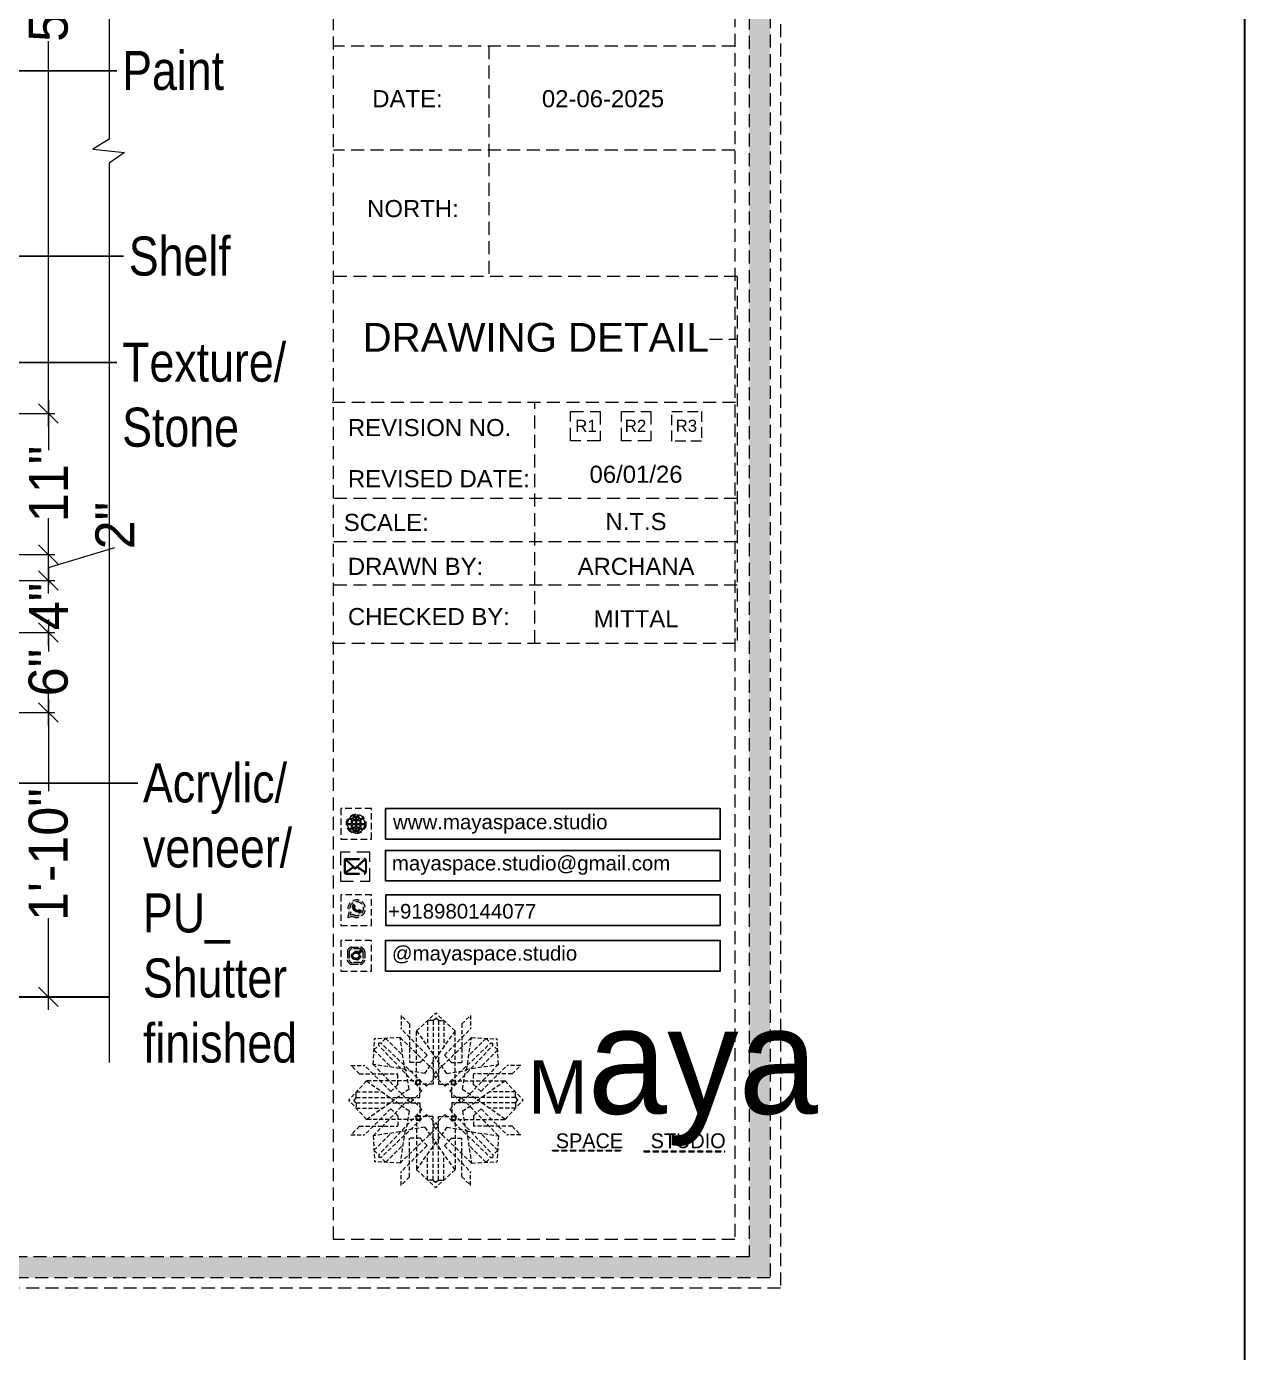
# Model space of a CAD drawing. Header units: millimetres. Extents: x 56222 to 3066687, y -650199 to -121287.
# Drawn here: x 141166.4 to 141260.1, y -184245.6 to -184143.6 of the extents above; entities that cross this region are included whole.
import ezdxf
from ezdxf import colors
from ezdxf.entities.mleader import LeaderData, LeaderLine
from ezdxf.enums import TextEntityAlignment as Align
from ezdxf.math import Vec2, Vec3

# ---------------------------------------------------------------- set-up
doc = ezdxf.new("R2010")
doc.units = ezdxf.units.MM
doc.header["$MEASUREMENT"] = 0
doc.header["$PDMODE"] = 35
doc.linetypes.add('DASHED', pattern=[0.75, 0.5, -0.25])
doc.linetypes.add('DASHEDX2', pattern=[1.5, 1, -0.5])
doc.layers.get('Defpoints').update_dxf_attribs({"color": 220})
for name, color, linetype, lineweight in [('Dimension', 10, 'DASHEDX2', 20), ('furniture dimensions', 1, 'DASHED', 0), ('NAME PLATE', 7, 'Continuous', 25), ('SECTION ( SLAB PLine )', 104, 'Continuous', 30), ('Text', 7, 'Continuous', 15), ('wall', 7, 'Continuous', 30), ('XX~SLAB ( BEAM )~ ( DIM )', 7, 'Continuous', 9)]:
    doc.layers.add(name, color=color, linetype=linetype, lineweight=lineweight)
doc.styles.add('Arial', font='arial.ttf')
doc.styles.add('century g', font='GOTHIC.TTF')
doc.styles.get("Standard").update_dxf_attribs({"font": 'arial.ttf', "height": 6})
doc.styles.add('style4', font='ARIALN.TTF')
doc.dimstyles.new('Archana', dxfattribs={"dimtxt": 2, "dimasz": 0.75, "dimexe": 0.5, "dimexo": 0.5, "dimgap": 0, "dimtad": 0, "dimzin": 0, "dimdsep": 46, "dimlunit": 4, "dimtxsty": 'century g', "dimblk": 'OBLIQUE', "dimcen": 0, "dimdle": 1, "dimclrd": 256, "dimclre": 256, "dimclrt": 256, "dimadec": 0, "dimazin": 0, "dimtfac": 1, "dimtofl": 0, "dimtmove": 1, "dimatfit": 3, "dimfxl": 1, "dimfxlon": 1, "dimtolj": 1, "dimtzin": 0, "dimlwd": -1, "dimlwe": -1, "dimarcsym": 0})

# ---------------------------------------------------------------- blocks, each defined once
blk = doc.blocks.new('_Oblique')
at = {"layer": 'wall', "color": 0, "lineweight": -2}
blk.add_line((-0.5, -0.5), (0.5, 0.5), dxfattribs=at)
blk = doc.blocks.new('*D410')
at = {"layer": 'Defpoints', "color": 0, "linetype": 'Continuous', "lineweight": 30, "transparency": 16777216}
for p in [(141158.26, -184196.38), (141168.12, -184196.38), (141158.26, -184218.24)]:
    blk.add_point(p, dxfattribs=at)
at = {"layer": 'furniture dimensions', "color": 5, "linetype": 'Continuous', "transparency": 16777216}
for p, q in [((141168.12, -184195.38), (141168.12, -184202.43)), ((141164.12, -184196.38), (141168.62, -184196.38)), ((141168.12, -184219.24), (141168.12, -184212.19))]:
    blk.add_line(p, q, dxfattribs=at)
at = {"layer": 'furniture dimensions', "color": 5, "linetype": 'ByBlock', "transparency": 16777216}
blk.add_line((141164.12, -184218.24), (141168.62, -184218.24), dxfattribs=at)
at = {"layer": 'furniture dimensions', "color": 5, "linetype": 'Continuous', "transparency": 16777216, "xscale": 1.5, "yscale": 1.5, "zscale": 1.5}
for p, rotation in [((141168.12, -184196.38), 90), ((141168.12, -184218.24), 270)]:
    blk.add_blockref('_Oblique', p, dxfattribs=dict(at, rotation=rotation))
at = {"layer": 'furniture dimensions', "linetype": 'Continuous', "lineweight": 0, "transparency": 16777216, "insert": (141168.12, -184207.31), "char_height": 3, "attachment_point": 5, "rotation": 90, "style": 'century g'}
blk.add_mtext('\\A1;1\'-10"', dxfattribs=at)
blk = doc.blocks.new('*D411')
at = {"layer": 'Defpoints', "color": 0, "linetype": 'Continuous', "lineweight": 30, "transparency": 16777216}
for p in [(141158.26, -184190.23), (141168.12, -184190.23), (141158.26, -184196.38)]:
    blk.add_point(p, dxfattribs=at)
at = {"layer": 'furniture dimensions', "color": 5, "linetype": 'Continuous', "transparency": 16777216}
for p, q in [((141168.12, -184189.23), (141168.12, -184191.69)), ((141164.12, -184190.23), (141168.62, -184190.23)), ((141168.12, -184197.38), (141168.12, -184194.92))]:
    blk.add_line(p, q, dxfattribs=at)
at = {"layer": 'furniture dimensions', "color": 5, "linetype": 'ByBlock', "transparency": 16777216}
blk.add_line((141164.12, -184196.38), (141168.62, -184196.38), dxfattribs=at)
at = {"layer": 'furniture dimensions', "color": 5, "linetype": 'Continuous', "transparency": 16777216, "xscale": 1.5, "yscale": 1.5, "zscale": 1.5}
for p, rotation in [((141168.12, -184190.23), 90), ((141168.12, -184196.38), 270)]:
    blk.add_blockref('_Oblique', p, dxfattribs=dict(at, rotation=rotation))
at = {"layer": 'furniture dimensions', "linetype": 'Continuous', "lineweight": 0, "transparency": 16777216, "insert": (141168.12, -184193.31), "char_height": 3, "attachment_point": 5, "rotation": 90, "style": 'century g'}
blk.add_mtext('\\A1;6"', dxfattribs=at)
blk = doc.blocks.new('*D412')
at = {"layer": 'Defpoints', "color": 0, "linetype": 'Continuous', "lineweight": 30, "transparency": 16777216}
for p in [(141158.26, -184186.23), (141168.12, -184186.23), (141158.26, -184190.23)]:
    blk.add_point(p, dxfattribs=at)
at = {"layer": 'furniture dimensions', "color": 5, "linetype": 'Continuous', "transparency": 16777216}
for p, q in [((141168.12, -184185.23), (141168.12, -184186.53)), ((141164.12, -184186.23), (141168.62, -184186.23)), ((141168.12, -184191.23), (141168.12, -184189.93))]:
    blk.add_line(p, q, dxfattribs=at)
at = {"layer": 'furniture dimensions', "color": 5, "linetype": 'ByBlock', "transparency": 16777216}
blk.add_line((141164.12, -184190.23), (141168.62, -184190.23), dxfattribs=at)
at = {"layer": 'furniture dimensions', "color": 5, "linetype": 'Continuous', "transparency": 16777216, "xscale": 1.5, "yscale": 1.5, "zscale": 1.5}
for p, rotation in [((141168.12, -184186.23), 90), ((141168.12, -184190.23), 270)]:
    blk.add_blockref('_Oblique', p, dxfattribs=dict(at, rotation=rotation))
at = {"layer": 'furniture dimensions', "linetype": 'Continuous', "lineweight": 0, "transparency": 16777216, "insert": (141168.12, -184188.23), "char_height": 3, "attachment_point": 5, "rotation": 90, "style": 'century g'}
blk.add_mtext('\\A1;4"', dxfattribs=at)
blk = doc.blocks.new('*D413')
at = {"layer": 'Defpoints', "color": 0, "linetype": 'Continuous', "lineweight": 30, "transparency": 16777216}
for p in [(141153.76, -184184.23), (141168.12, -184184.23), (141153.76, -184186.23)]:
    blk.add_point(p, dxfattribs=at)
at = {"layer": 'furniture dimensions', "color": 5, "linetype": 'Continuous', "transparency": 16777216}
for p, q in [((141168.12, -184187.23), (141168.12, -184183.23)), ((141164.12, -184184.23), (141168.62, -184184.23)), ((141168.12, -184185.23), (141173.23, -184183.7))]:
    blk.add_line(p, q, dxfattribs=at)
at = {"layer": 'furniture dimensions', "color": 5, "linetype": 'ByBlock', "transparency": 16777216}
blk.add_line((141164.12, -184186.23), (141168.62, -184186.23), dxfattribs=at)
at = {"layer": 'furniture dimensions', "color": 5, "linetype": 'Continuous', "transparency": 16777216, "xscale": 1.5, "yscale": 1.5, "zscale": 1.5}
for p, rotation in [((141168.12, -184184.23), 90), ((141168.12, -184186.23), 270)]:
    blk.add_blockref('_Oblique', p, dxfattribs=dict(at, rotation=rotation))
at = {"layer": 'furniture dimensions', "linetype": 'Continuous', "lineweight": 0, "transparency": 16777216, "insert": (141173.23, -184182.01), "char_height": 3, "attachment_point": 5, "rotation": 90, "style": 'century g'}
blk.add_mtext('\\A1;2"', dxfattribs=at)
blk = doc.blocks.new('*D414')
at = {"layer": 'Defpoints', "color": 0, "linetype": 'Continuous', "lineweight": 30, "transparency": 16777216}
for p in [(141152.15, -184173.39), (141168.12, -184173.39), (141153.76, -184184.23)]:
    blk.add_point(p, dxfattribs=at)
at = {"layer": 'furniture dimensions', "color": 5, "linetype": 'Continuous', "transparency": 16777216}
for p, q in [((141168.12, -184172.39), (141168.12, -184176.2)), ((141164.12, -184173.39), (141168.62, -184173.39)), ((141168.12, -184185.23), (141168.12, -184181.43))]:
    blk.add_line(p, q, dxfattribs=at)
at = {"layer": 'furniture dimensions', "color": 5, "linetype": 'ByBlock', "transparency": 16777216}
blk.add_line((141164.12, -184184.23), (141168.62, -184184.23), dxfattribs=at)
at = {"layer": 'furniture dimensions', "color": 5, "linetype": 'Continuous', "transparency": 16777216, "xscale": 1.5, "yscale": 1.5, "zscale": 1.5}
for p, rotation in [((141168.12, -184173.39), 90), ((141168.12, -184184.23), 270)]:
    blk.add_blockref('_Oblique', p, dxfattribs=dict(at, rotation=rotation))
at = {"layer": 'furniture dimensions', "linetype": 'Continuous', "lineweight": 0, "transparency": 16777216, "insert": (141168.12, -184178.81), "char_height": 3, "attachment_point": 5, "rotation": 90, "style": 'century g'}
blk.add_mtext('\\A1;11"', dxfattribs=at)
blk = doc.blocks.new('*D415')
at = {"layer": 'Defpoints', "color": 0, "linetype": 'Continuous', "lineweight": 30, "transparency": 16777216}
for p in [(141157.69, -184108.24), (141168.12, -184108.24), (141157.69, -184173.39)]:
    blk.add_point(p, dxfattribs=at)
at = {"layer": 'furniture dimensions', "color": 5, "linetype": 'Continuous', "transparency": 16777216}
for p, q in [((141168.12, -184107.24), (141168.12, -184136.88)), ((141164.12, -184108.24), (141168.62, -184108.24)), ((141168.12, -184174.39), (141168.12, -184144.75))]:
    blk.add_line(p, q, dxfattribs=at)
at = {"layer": 'furniture dimensions', "color": 5, "linetype": 'ByBlock', "transparency": 16777216}
blk.add_line((141164.12, -184173.39), (141168.62, -184173.39), dxfattribs=at)
at = {"layer": 'furniture dimensions', "color": 5, "linetype": 'Continuous', "transparency": 16777216, "xscale": 1.5, "yscale": 1.5, "zscale": 1.5}
for p, rotation in [((141168.12, -184108.24), 90), ((141168.12, -184173.39), 270)]:
    blk.add_blockref('_Oblique', p, dxfattribs=dict(at, rotation=rotation))
at = {"layer": 'furniture dimensions', "linetype": 'Continuous', "lineweight": 0, "transparency": 16777216, "insert": (141168.12, -184140.82), "char_height": 3, "attachment_point": 5, "rotation": 90, "style": 'century g'}
blk.add_mtext('\\A1;5\'-5"', dxfattribs=at)
blk = doc.blocks.new('FSFSF')
at = {"color": 42, "lineweight": 5, "true_color": 0xe0ac11}
for p, q in [((28600.03, 143.51), (28600.03, 140.16)), ((28602.15, 141.41), (28600.03, 143.51)), ((28603.86, 139.69), (28608.58, 144.08)), ((28613.31, 139.69), (28608.58, 144.08)), ((28615.02, 141.41), (28617.14, 143.51)), ((28617.14, 143.51), (28617.14, 140.16)), ((28602.15, 141.41), (28602.15, 131.95)), ((28607.9, 142.22), (28606.58, 142.22)), ((28606.58, 142.22), (28606.58, 135.84)), ((28607.9, 142.22), (28608.58, 142.85)), ((28607.9, 142.22), (28607.9, 126.58)), ((28609.27, 142.22), (28608.59, 142.85)), ((28609.27, 142.22), (28609.27, 126.58)), ((28609.27, 142.22), (28610.59, 142.22)), ((28610.59, 142.22), (28610.59, 135.84)), ((28615.02, 141.41), (28615.02, 131.95)), ((28593.19, 131.45), (28593.54, 137.71)), ((28599.8, 138.06), (28593.54, 137.71)), ((28596.24, 137.86), (28595.12, 136.69)), ((28596.24, 137.86), (28600.47, 133.65)), ((28601.03, 130), (28599.8, 138.06)), ((28599.8, 138.05), (28608.58, 129.56)), ((28606.47, 133.76), (28600.03, 140.16)), ((28603.86, 126.58), (28603.86, 139.69)), ((28603.86, 139.69), (28608.58, 133.02)), ((28613.31, 139.69), (28608.59, 133.02)), ((28617.37, 138.05), (28608.59, 129.56)), ((28610.7, 133.76), (28617.14, 140.16)), ((28613.31, 126.58), (28613.31, 139.69)), ((28616.14, 130), (28617.37, 138.06)), ((28620.93, 137.86), (28616.7, 133.65)), ((28617.37, 138.06), (28623.63, 137.71)), ((28620.93, 137.86), (28622.05, 136.69)), ((28624, 131.45), (28623.65, 137.71)), ((28593.39, 135), (28594.56, 136.12)), ((28593.39, 135), (28597.6, 130.78)), ((28595.12, 136.69), (28594.53, 136.69)), ((28594.56, 136.12), (28594.56, 136.71)), ((28605.17, 124.98), (28594.56, 136.12)), ((28606.27, 126.08), (28595.12, 136.69)), ((28606.47, 133.76), (28604.75, 131.95)), ((28610.7, 133.76), (28612.42, 131.95)), ((28610.9, 126.08), (28622.05, 136.69)), ((28612.02, 124.98), (28622.62, 136.12)), ((28623.8, 135), (28619.59, 130.78)), ((28622.05, 136.69), (28622.64, 136.69)), ((28622.62, 136.12), (28622.62, 136.71)), ((28623.8, 135), (28622.62, 136.12)), ((28587.73, 131.22), (28591.08, 131.22)), ((28589.84, 129.1), (28587.73, 131.22)), ((28597.49, 124.78), (28591.08, 131.22)), ((28593.19, 131.45), (28601.69, 122.67)), ((28601.25, 130.22), (28593.19, 131.45)), ((28604.75, 131.95), (28602.15, 131.95)), ((28605.86, 129.18), (28608.58, 133.02)), ((28611.31, 129.18), (28608.59, 133.02)), ((28612.42, 131.95), (28615.02, 131.95)), ((28623.99, 131.45), (28615.5, 122.67)), ((28615.94, 130.22), (28624, 131.45)), ((28619.7, 124.78), (28626.1, 131.22)), ((28629.45, 131.22), (28626.1, 131.22)), ((28627.34, 129.1), (28629.45, 131.22)), ((28591.56, 127.39), (28587.17, 122.66)), ((28589.84, 129.1), (28599.29, 129.1)), ((28604.66, 127.39), (28591.56, 127.39)), ((28591.56, 127.39), (28598.23, 122.67)), ((28599.29, 126.5), (28599.29, 129.1)), ((28605.86, 129.18), (28601.03, 130)), ((28602.07, 125.39), (28601.25, 130.22)), ((28603.68, 126.54), (28603.68, 127.39)), ((28604.71, 127.57), (28603.86, 127.57)), ((28604.66, 123.35), (28604.66, 127.39)), ((28604.7, 126.58), (28604.71, 127.57)), ((28606.27, 126.08), (28608.58, 128.27)), ((28607.9, 128.92), (28608.58, 129.56)), ((28607.9, 128.92), (28608.58, 128.27)), ((28609.27, 128.92), (28608.59, 129.56)), ((28609.27, 128.92), (28608.59, 128.27)), ((28610.9, 126.08), (28608.59, 128.27)), ((28611.31, 129.18), (28616.14, 130)), ((28612.46, 126.58), (28612.46, 127.57)), ((28612.46, 127.57), (28613.31, 127.57)), ((28612.52, 123.35), (28612.52, 127.39)), ((28612.52, 127.39), (28625.63, 127.39)), ((28613.51, 126.54), (28613.51, 127.39)), ((28615.12, 125.39), (28615.94, 130.22)), ((28627.34, 129.1), (28617.89, 129.1)), ((28617.89, 126.5), (28617.89, 129.1)), ((28625.63, 127.39), (28618.96, 122.67)), ((28625.63, 127.39), (28630.02, 122.66)), ((28589.03, 123.35), (28589.03, 124.67)), ((28589.03, 124.67), (28595.4, 124.67)), ((28597.49, 124.78), (28599.29, 126.5)), ((28602.07, 125.39), (28598.23, 122.67)), ((28605.17, 124.98), (28602.97, 122.67)), ((28604.66, 126.54), (28603.68, 126.54)), ((28607.9, 126.58), (28603.86, 126.58)), ((28609.27, 126.58), (28613.31, 126.58)), ((28612.02, 124.98), (28614.21, 122.67)), ((28612.52, 126.54), (28613.51, 126.54)), ((28615.12, 125.39), (28618.96, 122.67)), ((28619.7, 124.78), (28617.89, 126.5)), ((28628.16, 124.67), (28621.78, 124.67)), ((28628.16, 123.35), (28628.16, 124.67)), ((28591.56, 117.94), (28587.17, 122.66)), ((28589.03, 123.35), (28588.4, 122.67)), ((28589.03, 121.98), (28588.4, 122.65)), ((28589.03, 123.35), (28604.66, 123.35)), ((28589.03, 121.98), (28604.66, 121.98)), ((28589.03, 121.98), (28589.03, 120.66)), ((28589.03, 120.66), (28595.4, 120.66)), ((28591.56, 117.94), (28598.23, 122.65)), ((28593.19, 113.88), (28601.69, 122.65)), ((28602.07, 119.94), (28598.23, 122.65)), ((28602.33, 123.35), (28601.69, 122.67)), ((28602.33, 121.98), (28601.69, 122.65)), ((28602.33, 123.35), (28602.97, 122.67)), ((28602.33, 121.98), (28602.97, 122.65)), ((28605.17, 120.35), (28602.97, 122.65)), ((28604.66, 121.98), (28604.66, 117.94)), ((28612.02, 120.35), (28614.21, 122.65)), ((28628.16, 123.35), (28612.52, 123.35)), ((28612.52, 121.98), (28612.52, 117.94)), ((28628.16, 121.98), (28612.52, 121.98)), ((28614.85, 123.35), (28614.21, 122.67)), ((28614.85, 121.98), (28614.21, 122.65)), ((28614.85, 123.35), (28615.5, 122.67)), ((28614.85, 121.98), (28615.5, 122.65)), ((28615.12, 119.94), (28618.96, 122.65)), ((28623.99, 113.88), (28615.5, 122.65)), ((28625.63, 117.94), (28618.96, 122.65)), ((28628.16, 120.66), (28621.78, 120.66)), ((28625.63, 117.94), (28630.02, 122.66)), ((28628.16, 123.35), (28628.78, 122.67)), ((28628.16, 121.98), (28628.78, 122.65)), ((28628.16, 121.98), (28628.16, 120.66)), ((28597.49, 120.54), (28591.08, 114.11)), ((28604.66, 117.94), (28591.56, 117.94)), ((28605.17, 120.35), (28594.56, 109.2)), ((28606.27, 119.15), (28595.12, 108.54)), ((28597.49, 120.54), (28599.29, 118.83)), ((28599.29, 118.83), (28599.29, 116.23)), ((28602.07, 119.94), (28601.25, 115.1)), ((28604.66, 118.78), (28603.68, 118.78)), ((28603.68, 118.78), (28603.68, 117.94)), ((28607.9, 118.65), (28603.86, 118.65)), ((28603.86, 118.65), (28603.86, 105.54)), ((28604.71, 117.66), (28603.86, 117.66)), ((28604.7, 118.65), (28604.71, 117.66)), ((28606.27, 119.15), (28608.58, 116.96)), ((28607.9, 103.01), (28607.9, 118.65)), ((28610.9, 119.15), (28608.59, 116.96)), ((28609.27, 118.65), (28613.31, 118.65)), ((28609.27, 103.01), (28609.27, 118.65)), ((28610.9, 119.15), (28622.05, 108.54)), ((28612.02, 120.35), (28622.62, 109.2)), ((28612.46, 118.65), (28612.46, 117.66)), ((28612.46, 117.66), (28613.31, 117.66)), ((28612.52, 118.78), (28613.51, 118.78)), ((28612.52, 117.94), (28625.63, 117.94)), ((28613.31, 118.65), (28613.31, 105.54)), ((28613.51, 118.78), (28613.51, 117.94)), ((28615.12, 119.94), (28615.94, 115.1)), ((28619.7, 120.54), (28617.89, 118.83)), ((28617.89, 118.83), (28617.89, 116.23)), ((28619.7, 120.54), (28626.1, 114.11)), ((28589.84, 116.23), (28587.73, 114.11)), ((28589.84, 116.23), (28599.29, 116.23)), ((28601.25, 115.1), (28593.19, 113.87)), ((28593.39, 110.32), (28597.6, 114.55)), ((28599.8, 107.17), (28608.58, 115.67)), ((28601.03, 115.23), (28599.8, 107.17)), ((28605.86, 116.05), (28601.03, 115.23)), ((28605.86, 116.05), (28608.58, 112.21)), ((28607.9, 116.31), (28608.58, 116.96)), ((28607.9, 116.31), (28608.58, 115.67)), ((28609.27, 116.31), (28608.59, 116.96)), ((28609.27, 116.31), (28608.59, 115.67)), ((28611.31, 116.05), (28608.59, 112.21)), ((28617.37, 107.17), (28608.59, 115.67)), ((28611.31, 116.05), (28616.14, 115.23)), ((28615.94, 115.1), (28624, 113.87)), ((28616.14, 115.23), (28617.37, 107.17)), ((28627.34, 116.23), (28617.89, 116.23)), ((28623.8, 110.32), (28619.59, 114.55)), ((28627.34, 116.23), (28629.45, 114.11)), ((28587.73, 114.11), (28591.08, 114.11)), ((28593.19, 113.87), (28593.54, 107.62)), ((28596.24, 107.37), (28600.47, 111.58)), ((28606.47, 111.47), (28600.03, 105.07)), ((28602.15, 103.82), (28602.15, 113.27)), ((28604.75, 113.27), (28602.15, 113.27)), ((28603.86, 105.54), (28608.58, 112.21)), ((28606.47, 111.47), (28604.75, 113.27)), ((28613.31, 105.54), (28608.59, 112.21)), ((28610.7, 111.47), (28612.42, 113.27)), ((28610.7, 111.47), (28617.14, 105.07)), ((28612.42, 113.27), (28615.02, 113.27)), ((28615.02, 103.82), (28615.02, 113.27)), ((28620.93, 107.37), (28616.7, 111.58)), ((28624, 113.87), (28623.65, 107.62)), ((28629.45, 114.11), (28626.1, 114.11)), ((28593.39, 110.32), (28594.56, 109.2)), ((28595.12, 108.54), (28594.53, 108.54)), ((28594.56, 109.2), (28594.56, 108.61)), ((28596.24, 107.37), (28595.12, 108.54)), ((28606.58, 103.01), (28606.58, 109.38)), ((28610.59, 103.01), (28610.59, 109.38)), ((28620.93, 107.37), (28622.05, 108.54)), ((28622.05, 108.54), (28622.64, 108.54)), ((28623.8, 110.32), (28622.62, 109.2)), ((28622.62, 109.2), (28622.62, 108.61)), ((28599.8, 107.17), (28593.54, 107.52)), ((28600.03, 101.71), (28600.03, 105.07)), ((28603.86, 105.54), (28608.58, 101.15)), ((28613.31, 105.54), (28608.58, 101.15)), ((28617.14, 101.71), (28617.14, 105.07)), ((28617.37, 107.17), (28623.63, 107.52)), ((28602.15, 103.82), (28600.03, 101.71)), ((28607.9, 103.01), (28606.58, 103.01)), ((28607.9, 103.01), (28608.58, 102.38)), ((28609.27, 103.01), (28608.59, 102.38)), ((28609.27, 103.01), (28610.59, 103.01)), ((28615.02, 103.82), (28617.14, 101.71))]:
    blk.add_line(p, q, dxfattribs=at)
blk = doc.blocks.new('hgwg')
at = {"layer": 'Dimension', "true_color": 0xd39e00}
h = blk.add_hatch(color=42, dxfattribs=at)
h.dxf.hatch_style = 1
h.paths.add_polyline_path([(27505.71, 45.05), (27494.27, 45.05), (27494.27, 44.9), (27505.71, 44.9)])
h = blk.add_hatch(color=42, dxfattribs=at)
h.dxf.hatch_style = 1
h.paths.add_polyline_path([(27523.3, 44.9), (27509.68, 44.9), (27509.68, 44.75), (27523.3, 44.75)])
at = {"layer": 'Dimension', "color": 42, "true_color": 0xd39e00}
for p, q in [((27494.27, 45.05), (27505.71, 45.05)), ((27494.27, 44.9), (27494.27, 45.05)), ((27494.27, 44.9), (27505.71, 44.9)), ((27505.71, 45.05), (27505.71, 44.9)), ((27509.68, 44.9), (27523.3, 44.9)), ((27509.68, 44.9), (27509.68, 44.75)), ((27509.68, 44.75), (27523.3, 44.75)), ((27523.3, 44.75), (27523.3, 44.9))]:
    blk.add_line(p, q, dxfattribs=at)
at = {"layer": 'Dimension', "color": 42, "true_color": 0xd39e00, "attachment_point": 1}
for s, width, insert, char_height in [('{\\fCinzel|b0|i0|c0|p2;\\H1.5x;M\\fAmsterdam One|b0|i0|c0|p2;\\H2x;aya}', 85.3277, (27490.17, 69.17), 6), ('{\\fCinzel|b0|i0|c0|p0;SPACE     STUDIO}', 66.129, (27494.83, 47.86), 2.5)]:
    blk.add_mtext_dynamic_manual_height_columns(s, width=width, gutter_width=30, heights=[0], dxfattribs=dict(at, insert=insert, char_height=char_height))
blk = doc.blocks.new('aggerg')
at = {"layer": 'Dimension', "color": 42, "true_color": 0xd39e00}
blk.add_lwpolyline([(-1.41, 1.41), (1.41, 1.41), (1.41, -1.41), (-1.41, -1.41)], close=True, dxfattribs=at)
at = {"layer": 'NAME PLATE', "lineweight": 0, "insert": (-0.03, 0.62), "char_height": 1.151, "width": 2.2458, "attachment_point": 2, "style": 'Arial'}
blk.add_mtext('R3', dxfattribs=at)
blk = doc.blocks.new('QEGW4TG')
at = {"layer": 'Dimension', "true_color": 0x000000}
h = blk.add_hatch(color=18, dxfattribs=at)
h.dxf.hatch_style = 1
h.paths.add_polyline_path([(2.69, 1.93, 0.170513), (2.95, 1.97, 0.190337), (3.11, 2.18, 0.316231), (3.07, 2.28), (2.79, 2.37, 0.273721), (2.69, 2.34, 0.040749), (2.63, 2.27, -0.441282), (2.53, 2.25, -0.11828), (2.06, 2.64, -0.441282), (2.07, 2.74, 0.040749), (2.13, 2.81, 0.290083), (2.14, 2.92), (2.01, 3.18, 0.316231), (1.91, 3.2, 0.190337), (1.73, 3, 0.170513), (1.72, 2.74, 0.252784)], flags=0)
h.paths.add_polyline_path([(1.19, 1.98), (1.03, 1.3, 0.550912), (1.11, 1.23), (1.75, 1.39, 6.344125)])
h.paths.add_polyline_path([(1.81, 1.7), (1.4, 1.6), (1.5, 2.03, -9.071339)], flags=16)
h.paths.add_polyline_path([(3.11, 2.16, -0.17811), (2.95, 1.97, -0.170513), (2.69, 1.93, -0.252784), (1.72, 2.74, -0.170513), (1.73, 3, -0.17811), (1.89, 3.19, -0.370089), (2.01, 3.18), (2.14, 2.92, -0.307185), (2.13, 2.8, -0.041087), (2.06, 2.73, 0.321676), (2.05, 2.65, 0.126524), (2.55, 2.24, 0.312216), (2.62, 2.26, -0.041087), (2.68, 2.34, -0.290673), (2.79, 2.37), (3.07, 2.28, -0.370089)], flags=0)
h = blk.add_hatch(color=18, dxfattribs=at)
h.dxf.hatch_style = 1
h.paths.add_polyline_path([(2.79, 2.37, 0.273721), (2.69, 2.34, 0.040749), (2.63, 2.27, -0.441282), (2.53, 2.25, -0.11828), (2.06, 2.64, -0.441282), (2.07, 2.74, 0.040749), (2.13, 2.81, 0.290083), (2.14, 2.92), (2.01, 3.18, 0.316231), (1.91, 3.2, 0.190337), (1.73, 3, 0.170513), (1.72, 2.74, 0.252784), (2.69, 1.93, 0.170513), (2.95, 1.97, 0.190337), (3.11, 2.18, 0.316231), (3.07, 2.28)])
for p, q in [((2.01, 3.18), (2.14, 2.92)), ((3.07, 2.28), (2.8, 2.36)), ((1.19, 1.98), (1.03, 1.3)), ((1.1, 1.23), (1.75, 1.39)), ((1.5, 2.03), (1.4, 1.6)), ((1.4, 1.6), (1.81, 1.7))]:
    blk.add_line(p, q)
blk.add_lwpolyline([(0, 0), (4.68, 0), (4.68, 4.68), (0, 4.68)], close=True)
for centre, radius, start, end in [((2.39, 2.56), 1.34, 241.4727, 205.6422), ((2.39, 2.56), 1.04, 235.9962, 210.8333), ((2.09, 2.87), 0.39, 159.7007, 198.4072), ((2.96, 3.23), 1.33, 201.4218, 258.1669), ((2.07, 2.87), 0.364, 118.9685, 159.3648), ((1.94, 3.12), 0.0896, 41.8985, 123.1344), ((2.11, 2.68), 0.066, 135.9932, 224.8892), ((1.67, 3.16), 0.586, 312.4617, 321.8728), ((3.12, 3.42), 1.31, 216.5455, 243.5279), ((2.05, 2.87), 0.104, 320.3924, 28.6971), ((2.57, 2.3), 0.066, 234.2482, 323.1441), ((3.11, 1.94), 0.586, 137.2645, 146.6756), ((2.76, 2.27), 0.104, 70.4402, 138.745), ((2.76, 2.29), 0.364, 299.7725, 340.1688), ((3.03, 2.2), 0.0896, 336.0029, 57.2388), ((1.09, 1.29), 0.0598, 164.8483, 282.1458), ((2.75, 2.31), 0.39, 260.7301, 299.4366)]:
    blk.add_arc(centre, radius, start, end)
blk = doc.blocks.new('ASGERG')
at = {"layer": 'Dimension', "true_color": 0x000000}
h = blk.add_hatch(color=18, dxfattribs=at)
h.dxf.hatch_style = 1
h.paths.add_polyline_path([(0.99, 1.7, 0.353872), (1.69, 1.03), (2.96, 1.03, 0.353872), (3.66, 1.7), (3.66, 2.99, 0.353872), (2.96, 3.67), (1.69, 3.67, 0.353872), (0.99, 2.99)])
h.paths.add_polyline_path([(1.27, 2.97, -0.353872), (1.72, 3.4), (2.94, 3.4, -0.353872), (3.38, 2.97), (3.38, 1.72, -0.353872), (2.94, 1.3), (1.72, 1.3, -0.353872), (1.27, 1.72)], flags=16)
h.paths.add_polyline_path([(3.02, 2.35, -1), (1.64, 2.35, -1)], flags=0)
h.paths.add_polyline_path([(2.74, 2.35, -1), (1.92, 2.35, -1)], flags=0)
h.paths.add_polyline_path([(2.86, 3.02, -1), (3.19, 3.02, -1)], flags=0)
h.paths.add_polyline_path([(1.64, 2.35, 1), (3.02, 2.35, 1)], flags=0)
h = blk.add_hatch(color=18, dxfattribs=at)
h.dxf.hatch_style = 1
h.paths.add_polyline_path([(1.64, 2.35, 1), (3.02, 2.35, 1)])
h.paths.add_polyline_path([(2.74, 2.35, -1), (1.92, 2.35, -1)], flags=16)
h = blk.add_hatch(color=18, dxfattribs=at)
h.dxf.hatch_style = 1
h.paths.add_polyline_path([(3.19, 3.02, 1), (2.86, 3.02, 1)])
for p, q in [((0.99, 2.99), (0.99, 1.7)), ((1.27, 2.97), (1.27, 1.72)), ((1.69, 3.67), (2.96, 3.67)), ((2.94, 3.4), (1.72, 3.4)), ((3.38, 2.97), (3.38, 1.72)), ((3.66, 2.99), (3.66, 1.7)), ((1.69, 1.03), (2.96, 1.03)), ((2.94, 1.3), (1.72, 1.3))]:
    blk.add_line(p, q)
blk.add_lwpolyline([(0, 0), (4.68, 0), (4.68, 4.68), (0, 4.68)], close=True)
for centre, radius in [((2.33, 2.35), 0.694), ((2.33, 2.35), 0.414), ((3.02, 3.02), 0.168)]:
    blk.add_circle(centre, radius)
for centre, radius, start, end in [((1.76, 2.89), 0.778, 94.8631, 172.8127), ((1.76, 2.91), 0.491, 94.8631, 172.8127), ((2.9, 2.91), 0.491, 7.1873, 85.1369), ((2.89, 2.89), 0.778, 7.1873, 85.1369), ((1.76, 1.8), 0.778, 187.1873, 265.1369), ((1.76, 1.78), 0.491, 187.1873, 265.1369), ((2.9, 1.78), 0.491, 274.8631, 352.8127), ((2.89, 1.8), 0.778, 274.8631, 352.8127)]:
    blk.add_arc(centre, radius, start, end)
blk = doc.blocks.new('DTGWEGEARG')
at = {"layer": 'Dimension', "true_color": 0x000000}
h = blk.add_hatch(color=18, dxfattribs=at)
h.dxf.hatch_style = 1
h.paths.add_polyline_path([(3.83, 2.34, 1), (0.85, 2.34, 1)])
h.paths.add_polyline_path([(2.51, 1.01, 0.105795), (2.96, 1.58, -0.055205), (3.3, 1.41, -0.169822)], flags=16)
h.paths.add_polyline_path([(2.41, 1.12), (2.41, 1.69, -0.058279), (2.81, 1.63, -0.103353)], flags=16)
h.paths.add_polyline_path([(2.26, 1.13, -0.101741), (1.87, 1.63, -0.057171), (2.26, 1.69)], flags=16)
h.paths.add_polyline_path([(2.17, 1.01, -0.169822), (1.38, 1.41, -0.055205), (1.72, 1.58, 0.105795)], flags=16)
h.paths.add_polyline_path([(3.02, 1.72, 0.081336), (3.13, 2.27), (3.68, 2.27, -0.152069), (3.4, 1.52, 0.05687)], flags=16)
h.paths.add_polyline_path([(2.87, 1.77, 0.061945), (2.41, 1.84), (2.41, 2.27), (2.98, 2.27, -0.081344)], flags=16)
h.paths.add_polyline_path([(2.26, 1.84, 0.060923), (1.8, 1.77, -0.081344), (1.7, 2.27), (2.26, 2.27)], flags=16)
h.paths.add_polyline_path([(1.66, 1.72, 0.05687), (1.28, 1.52, -0.152069), (1, 2.27), (1.55, 2.27, 0.081336)], flags=16)
h.paths.add_polyline_path([(2.41, 2.42), (2.41, 2.83, 0.061945), (2.87, 2.91, -0.080009), (2.98, 2.42)], flags=16)
h.paths.add_polyline_path([(3.13, 2.42, 0.080116), (3.02, 2.96, 0.05687), (3.4, 3.16, 0.028258), (3.3, 3.27, -0.055205), (2.96, 3.1, 0.105795), (2.51, 3.67, -0.36029), (3.68, 2.42)], flags=16)
h.paths.add_polyline_path([(2.26, 2.42), (1.7, 2.42, -0.080009), (1.8, 2.91, 0.060923), (2.26, 2.84)], flags=16)
h.paths.add_polyline_path([(1.55, 2.42), (1, 2.42, -0.150466), (1.28, 3.16, 0.05687), (1.66, 2.96, 0.080116)], flags=16)
h.paths.add_polyline_path([(2.41, 2.98), (2.41, 3.56, -0.103353), (2.81, 3.05, -0.058279)], flags=16)
h.paths.add_polyline_path([(2.26, 2.99, -0.057171), (1.87, 3.05, -0.101741), (2.26, 3.55)], flags=16)
h.paths.add_polyline_path([(1.72, 3.1, -0.055205), (1.38, 3.27, -0.169822), (2.17, 3.67, 0.105795)], flags=16)
blk.add_lwpolyline([(0, 0), (4.68, 0), (4.68, 4.68), (0, 4.68)], close=True)
at = {"layer": 'Dimension', "color": 18, "true_color": 0x000000}
for p, q in [((1, 2.42), (1.55, 2.42)), ((1, 2.27), (1.55, 2.27)), ((1.7, 2.42), (2.26, 2.42)), ((1.7, 2.27), (2.26, 2.27)), ((2.26, 3.55), (2.26, 2.99)), ((2.26, 2.84), (2.26, 2.42)), ((2.26, 2.27), (2.26, 1.84)), ((2.41, 3.56), (2.41, 2.98)), ((2.41, 2.83), (2.41, 2.42)), ((2.41, 2.42), (2.98, 2.42)), ((2.41, 2.27), (2.98, 2.27)), ((2.41, 2.27), (2.41, 1.84)), ((3.13, 2.42), (3.68, 2.42)), ((3.13, 2.27), (3.68, 2.27)), ((2.26, 1.69), (2.26, 1.13)), ((2.41, 1.69), (2.41, 1.12))]:
    blk.add_line(p, q, dxfattribs=at)
blk.add_circle((2.34, 2.34), 1.49, dxfattribs=at)
for centre, radius, start, end in [((2.34, 2.34), 1.34, 142.3819, 176.6093), ((2.34, 2.34), 1.34, 183.0315, 217.6181), ((2.34, 4.74), 1.9, 236.1399, 249.1595), ((2.34, 2.34), 1.34, 97.3549, 135.9073), ((2.34, 4.74), 1.75, 236.7417, 249.3811), ((3.28, 2.34), 1.73, 159.0567, 177.3789), ((3.28, 2.34), 1.73, 182.3435, 200.9433), ((3.28, 2.34), 1.58, 158.8325, 177.1302), ((3.28, 2.34), 1.58, 182.5658, 201.1675), ((3.28, 2.34), 1.73, 129.9301, 154.0867), ((2.34, 4.74), 1.9, 253.6799, 267.6253), ((3.28, 2.34), 1.58, 130.1073, 153.3446), ((2.34, 4.74), 1.75, 254.3336, 267.422), ((1.4, 2.34), 1.58, 26.6554, 50.2584), ((2.34, 4.74), 1.75, 272.3248, 285.6664), ((2.34, 4.74), 1.9, 272.1415, 286.3201), ((2.34, 2.34), 1.34, 3.3907, 82.6451), ((1.4, 2.34), 1.73, 25.9133, 50.0699), ((1.4, 2.34), 1.58, 2.8698, 21.1675), ((1.4, 2.34), 1.58, 338.8325, 357.4342), ((2.34, 4.74), 1.75, 290.6189, 303.2583), ((2.34, 4.74), 1.9, 290.8405, 303.8601), ((1.4, 2.34), 1.73, 2.6211, 20.9433), ((1.4, 2.34), 1.73, 339.0567, 357.6565), ((2.34, 2.34), 1.34, 322.3819, 356.9685), ((2.34, -0.06), 1.9, 110.8405, 123.8601), ((2.34, -0.06), 1.75, 110.6189, 123.2583), ((2.34, 2.34), 1.34, 224.0927, 262.6451), ((3.28, 2.34), 1.73, 205.9133, 230.0699), ((2.34, -0.06), 1.9, 92.3747, 106.3201), ((2.34, -0.06), 1.75, 92.578, 105.6664), ((3.28, 2.34), 1.58, 206.6554, 229.8927), ((2.34, -0.06), 1.9, 73.6799, 87.8585), ((2.34, -0.06), 1.75, 74.3336, 87.6752), ((1.4, 2.34), 1.58, 309.7416, 333.3446), ((1.4, 2.34), 1.73, 309.9301, 334.0867), ((2.34, 2.34), 1.34, 277.3549, 315.9073), ((2.34, -0.06), 1.75, 56.7417, 69.3811), ((2.34, -0.06), 1.9, 56.1399, 69.1595)]:
    blk.add_arc(centre, radius, start, end, dxfattribs=at)

msp = doc.modelspace()

# ---------------------------------------------------------------- hatches: boundary and pattern name
at = {"layer": 'Dimension', "true_color": 0xd39e00}
h = msp.add_hatch(color=42, dxfattribs=at)
h.paths.add_polyline_path([(140994.01, -184239.84), (141223.59, -184239.84), (141223.59, -184078.25), (140994.01, -184078.25)])
h.paths.add_polyline_path([(140995.62, -184238.23), (141221.98, -184238.23), (141221.98, -184079.86), (140995.62, -184079.86)], flags=16)
at = {"layer": 'Dimension', "true_color": 0x000000}
h = msp.add_hatch(color=18, dxfattribs=at)
h.dxf.hatch_style = 1
h.paths.add_polyline_path([(141192.38, -184208.8, 0.414214), (141192.55, -184208.63), (141192.55, -184207.77, 0.414214), (141192.38, -184207.6), (141191.02, -184207.6, 0.414214), (141190.85, -184207.77), (141190.85, -184208.63, 0.414214), (141191.02, -184208.8)])
h.paths.add_polyline_path([(141191.83, -184208.29), (141192.46, -184208.71, -0.198912), (141192.38, -184208.74), (141191.02, -184208.74, -0.198912), (141190.95, -184208.71), (141191.58, -184208.29), (141191.7, -184208.4)], flags=16)
h.paths.add_polyline_path([(141191.7, -184208.32), (141191.01, -184207.67, -0.028783), (141191.02, -184207.67), (141192.38, -184207.67, -0.028783), (141192.39, -184207.67)], flags=16)
h.paths.add_polyline_path([(141191.88, -184208.24), (141192.46, -184207.7, -0.202482), (141192.49, -184207.77), (141192.49, -184208.63, -0.043076), (141192.49, -184208.65)], flags=16)
h.paths.add_polyline_path([(141191.53, -184208.24), (141190.92, -184208.65, -0.043076), (141190.92, -184208.63), (141190.92, -184207.77, -0.202482), (141190.95, -184207.7)], flags=16)

# ---------------------------------------------------------------- linework, layer by layer
at = {"color": 18, "true_color": 0x000000, "elevation": 0.24}
for points in [[(141194.03, -184206.12), (141219.76, -184206.12), (141219.76, -184203.77), (141194.03, -184203.77)], [(141194.03, -184209.33), (141219.76, -184209.33), (141219.76, -184206.98), (141194.03, -184206.98)], [(141194.05, -184212.75), (141219.76, -184212.75), (141219.76, -184210.4), (141194.05, -184210.4)], [(141194.03, -184216.26), (141219.76, -184216.26), (141219.76, -184213.91), (141194.03, -184213.91)]]:
    msp.add_lwpolyline(points, close=True, dxfattribs=at)
at = {"layer": 'Dimension', "color": 42, "true_color": 0xd39e00}
for p, q in [((141220.89, -184145.14, 0.24), (141190.04, -184145.14, 0.24)), ((141201.97, -184145.14, 0.24), (141201.97, -184162.85, 0.24)), ((141220.89, -184153.15, 0.24), (141190.04, -184153.15, 0.24)), ((141221.07, -184162.85, 0.24), (141189.94, -184162.85, 0.24)), ((141221.07, -184162.85, 0.24), (141221.07, -184191.04, 0.24)), ((141218.93, -184167.68, 0.24), (141221.07, -184167.68, 0.24)), ((141189.94, -184172.51, 0.24), (141221.07, -184172.51, 0.24)), ((141205.51, -184191.04, 0.24), (141205.51, -184172.51, 0.24)), ((141221.07, -184179.93, 0.24), (141189.94, -184179.93, 0.24)), ((141221.07, -184183.26, 0.24), (141189.94, -184183.26, 0.24)), ((141221.07, -184186.6, 0.24), (141189.94, -184186.6, 0.24)), ((141189.94, -184191.04, 0.24), (141221.07, -184191.04, 0.24))]:
    msp.add_line(p, q, dxfattribs=at)
at = {"layer": 'Dimension', "color": 18, "true_color": 0x000000}
for p, q in [((141190.85, -184207.77, 0.24), (141190.85, -184208.63, 0.24)), ((141190.92, -184207.77, 0.24), (141190.92, -184208.63, 0.24)), ((141190.95, -184207.7, 0.24), (141191.53, -184208.24, 0.24)), ((141191.01, -184207.67, 0.24), (141191.7, -184208.32, 0.24)), ((141191.02, -184207.6, 0.24), (141192.38, -184207.6, 0.24)), ((141191.02, -184207.67, 0.24), (141192.38, -184207.67, 0.24)), ((141191.7, -184208.32, 0.24), (141192.39, -184207.67, 0.24)), ((141191.88, -184208.24, 0.24), (141192.46, -184207.7, 0.24)), ((141192.49, -184207.77, 0.24), (141192.49, -184208.63, 0.24)), ((141192.55, -184207.77, 0.24), (141192.55, -184208.63, 0.24)), ((141190.92, -184208.65, 0.24), (141191.53, -184208.24, 0.24)), ((141190.95, -184208.71, 0.24), (141191.58, -184208.29, 0.24)), ((141191.02, -184208.74, 0.24), (141192.38, -184208.74, 0.24)), ((141191.02, -184208.8, 0.24), (141192.38, -184208.8, 0.24)), ((141191.58, -184208.29, 0.24), (141191.7, -184208.4, 0.24)), ((141191.7, -184208.4, 0.24), (141191.83, -184208.29, 0.24)), ((141192.46, -184208.71, 0.24), (141191.83, -184208.29, 0.24)), ((141192.49, -184208.65, 0.24), (141191.88, -184208.24, 0.24))]:
    msp.add_line(p, q, dxfattribs=at)
at = {"layer": 'Dimension', "color": 42, "true_color": 0xd39e00, "elevation": 0.24}
for points in [[(140993.21, -184077.44), (141224.4, -184077.44), (141224.4, -184240.65), (140993.21, -184240.65)], [(140994.01, -184078.25), (141223.59, -184078.25), (141223.59, -184239.84), (140994.01, -184239.84)], [(140995.62, -184079.86), (141221.98, -184079.86), (141221.98, -184238.23), (140995.62, -184238.23)], [(141190.04, -184236.91), (141190.04, -184081.19), (141220.89, -184081.19), (141220.89, -184236.91)], [(141208.26, -184173.23), (141210.54, -184173.23), (141210.54, -184175.5), (141208.26, -184175.5)], [(141212.16, -184173.23), (141214.43, -184173.23), (141214.43, -184175.5), (141212.16, -184175.5)]]:
    msp.add_lwpolyline(points, close=True, dxfattribs=at)
at = {"layer": 'Dimension', "elevation": 0.24}
msp.add_lwpolyline([(141190.58, -184209.35), (141192.82, -184209.35), (141192.82, -184207.11), (141190.58, -184207.11)], close=True, dxfattribs=at)
at = {"layer": 'Dimension', "color": 18, "true_color": 0x000000}
for centre, radius, start, end in [((141191.02, -184207.77, 0.24), 0.171, 90, 180), ((141191.02, -184207.77, 0.24), 0.107, 134.2135, 180), ((141191.02, -184207.77, 0.24), 0.107, 90, 96.5948), ((141192.38, -184207.77, 0.24), 0.171, 0, 90), ((141192.38, -184207.77, 0.24), 0.107, 83.4052, 90), ((141192.38, -184207.77, 0.24), 0.107, 0, 45.7865), ((141191.02, -184208.63, 0.24), 0.171, 180, 270), ((141191.02, -184208.63, 0.24), 0.107, 180, 189.8662), ((141191.02, -184208.63, 0.24), 0.107, 225, 270), ((141192.38, -184208.63, 0.24), 0.171, 270, 0), ((141192.38, -184208.63, 0.24), 0.107, 270, 315), ((141192.38, -184208.63, 0.24), 0.107, 350.1338, 0)]:
    msp.add_arc(centre, radius, start, end, dxfattribs=at)
at = {"layer": 'SECTION ( SLAB PLine )', "color": 1}
msp.add_line((141015.97, -184218.24), (141172.79, -184218.24), dxfattribs=at)
at = {"layer": 'Text', "color": 251, "linetype": 'Continuous', "lineweight": 0, "true_color": 0x636466}
msp.add_lwpolyline([(141172.79, -184083.1), (141172.79, -184152.29), (141171.53, -184153.07), (141173.96, -184153.32), (141172.79, -184154.15), (141172.79, -184223.28)], dxfattribs=at)
at = {"layer": 'XX~SLAB ( BEAM )~ ( DIM )', "color": 3, "lineweight": 30}
msp.add_lwpolyline([(140009.65, -183925.29), (141260.06, -183925.29), (141260.06, -184419.19), (140009.65, -184419.19)], close=True, dxfattribs=at)

# ---------------------------------------------------------------- block references
at = {"layer": 'Dimension', "xscale": 0.5025962891691169, "yscale": 0.5025962891691169, "zscale": 0.5025962891691169}
msp.add_blockref('DTGWEGEARG', (141190.6, -184206.12, 0.24), dxfattribs=at)
at = {"layer": 'Dimension', "color": 42, "true_color": 0xd39e00}
for name, p, xscale, yscale, zscale in [('QEGW4TG', (141190.61, -184212.75, 0.24), 0.5025962891691169, 0.5025962891691169, 0.5025962891691169), ('ASGERG', (141190.6, -184216.26, 0.24), 0.5025962891691169, 0.5025962891691169, 0.5025962891691169), ('FSFSF', (132252.57, -184264.54, 0.24), 0.3126798547073844, 0.3126798547073844, 0.3126798547073844), ('hgwg', (128661.05, -184250.58, 0.24), 0.4563066085185759, 0.4563066085185759, 0.4563066085185759)]:
    msp.add_blockref(name, p, dxfattribs=dict(at, xscale=xscale, yscale=yscale, zscale=zscale))
at = {"layer": 'NAME PLATE', "xscale": 0.8056114899472958, "yscale": 0.8056114899472958, "zscale": 0.8056114899472958}
msp.add_blockref('aggerg', (141217.18, -184174.37, 0.24), dxfattribs=at)

# ---------------------------------------------------------------- texts
at = {"color": 18, "true_color": 0x000000, "char_height": 1.1238, "attachment_point": 1}
for s, width, gutter_width, insert in [('www.mayaspace.studio', 7.5467, 6.31, (141194.61, -184204.23, 0.24)), ('mayaspace.studio@gmail.com', 4.7082, 3.94, (141194.52, -184207.4, 0.24)), ('+918980144077', 18.3597, 3.94, (141194.23, -184211.1, 0.24)), ('@mayaspace.studio', 4.7082, 3.94, (141194.52, -184214.33, 0.24))]:
    msp.add_mtext_dynamic_manual_height_columns(s, width=width, gutter_width=gutter_width, heights=[0], dxfattribs=dict(at, insert=insert))
at = {"layer": 'NAME PLATE', "style": 'Arial'}
for s, height, p in [('DATE:', 1.315, (141195.72, -184149.84, 0.24)), ('02-06-2025', 1.315, (141210.75, -184149.84, 0.24)), ('NORTH:', 1.315, (141196.14, -184158.29, 0.24)), ('DRAWING DETAIL', 2.2126, (141205.58, -184168.64, 0.24)), ('REVISION NO.', 1.315, (141197.42, -184175.13, 0.24)), ('REVISED DATE: ', 1.315, (141198.39, -184179.06, 0.24)), ('SCALE:', 1.315, (141194.09, -184182.42, 0.24)), ('DRAWN BY:', 1.315, (141196.34, -184185.8, 0.24)), ('ARCHANA', 1.315, (141213.29, -184185.8, 0.24)), ('CHECKED BY:', 1.315, (141197.37, -184189.66, 0.24)), ('MITTAL', 1.315, (141213.29, -184189.83, 0.24))]:
    msp.add_text(s, height=height, dxfattribs=at).set_placement(p, align=Align.CENTER)
for s, p in [('R1', (141208.61, -184174.8, 0.24)), ('R2', (141212.42, -184174.8, 0.24))]:
    msp.add_text(s, height=0.927, dxfattribs=at).set_placement(p)
at = {"layer": 'NAME PLATE', "lineweight": 0, "char_height": 1.315, "attachment_point": 2, "style": 'Arial'}
for s, insert, width in [('06/01/26', (141213.29, -184177.4, 0.24), 11.3956), ('N.T.S', (141213.29, -184181.04, 0.24), 2.5664)]:
    msp.add_mtext(s, dxfattribs=dict(at, insert=insert, width=width))

# ---------------------------------------------------------------- dimensions: what is measured, and where the dimension line sits
at = {"layer": 'furniture dimensions', "color": 5, "linetype": 'Continuous', "lineweight": 0}
for base, p1, p2, picture, middle in [((141168.12, -184108.24), (141157.69, -184173.39), (141157.69, -184108.24), '*D415', (141168.12, -184140.82)), ((141168.12, -184173.39), (141153.76, -184184.23), (141152.15, -184173.39), '*D414', (141168.12, -184178.81)), ((141168.12, -184184.23), (141153.76, -184186.23), (141153.76, -184184.23), '*D413', (141173.23, -184183.7)), ((141168.12, -184186.23), (141158.26, -184190.23), (141158.26, -184186.23), '*D412', (141168.12, -184188.23)), ((141168.12, -184190.23), (141158.26, -184196.38), (141158.26, -184190.23), '*D411', (141168.12, -184193.31)), ((141168.12, -184196.38), (141158.26, -184218.24), (141158.26, -184196.38), '*D410', (141168.12, -184207.31))]:
    dim = msp.add_linear_dim(base=base, p1=p1, p2=p2, angle=90, dimstyle='Archana', override={"dimtxt": 3, "dimasz": 1.5, "dimdec": 0, "dimclrd": 5, "dimclre": 5, "dimfxl": 4}, dxfattribs=at)
    dim.commit()
    dim.dimension.update_dxf_attribs({"geometry": picture, "text_midpoint": middle})

# ---------------------------------------------------------------- leaders
at = {"layer": 'Text', "color": 1, "lineweight": 0, "ltscale": 20}
ml = msp.add_multileader_mtext('Standard', dxfattribs=at)
ml.set_content('Paint', color=1, style='style4')
ml.set_leader_properties()
ml.build(insert=Vec2(0, 0))
ml.multileader.update_dxf_attribs({"dogleg_length": 2.02, "arrow_head_size": 2})
ctx = ml.context
ctx.base_point, ctx.char_height, ctx.arrow_head_size, ctx.landing_gap_size, ctx.plane_origin = Vec3(141173.39, -184147.03), 3, 2, 0.4, Vec3(141106.35, -184147.03)
notes = []
notes.append((ctx, [(0, (1, 1, 0), (141171.36, -184147.03), (1, 0), 2.02, [(0, [(141117.38, -184147.03)], 0, [])])]))
ctx.mtext.insert = Vec3(141173.79, -184145.51)
ml = msp.add_multileader_mtext('Standard', dxfattribs=at)
ml.set_content('Shelf', color=1, style='style4')
ml.set_leader_properties()
ml.build(insert=Vec2(0, 0))
ml.multileader.update_dxf_attribs({"dogleg_length": 2.02, "arrow_head_size": 2})
ctx = ml.context
ctx.base_point, ctx.char_height, ctx.arrow_head_size, ctx.landing_gap_size, ctx.plane_origin = Vec3(141173.9, -184161.3), 3, 2, 0.4, Vec3(141106.35, -184158.81)
notes.append((ctx, [(0, (1, 1, 0), (141118.68, -184161.3), (1, 0), 55.22, [(0, [(141105.19, -184156.3)], 0, [])])]))
ctx.mtext.insert = Vec3(141174.3, -184159.78)
ml = msp.add_multileader_mtext('Standard', dxfattribs=at)
ml.set_content('Texture/\\PStone', color=1, style='style4')
ml.set_leader_properties()
ml.build(insert=Vec2(0, 0))
ml.multileader.update_dxf_attribs({"dogleg_length": 2.02, "arrow_head_size": 2})
ctx = ml.context
ctx.base_point, ctx.char_height, ctx.arrow_head_size, ctx.landing_gap_size, ctx.plane_origin = Vec3(141173.39, -184169.47), 3, 2, 0.4, Vec3(141106.35, -184169.47)
notes.append((ctx, [(0, (1, 1, 0), (141171.36, -184169.47), (1, 0), 2.02, [(0, [(141106.35, -184169.47)], 0, [])])]))
ctx.mtext.insert, ctx.mtext.width = Vec3(141173.79, -184167.94), 11.4168
ml = msp.add_multileader_mtext('Standard', dxfattribs=at)
ml.set_content('Acrylic/\\Pveneer/ \\PPU_\\PShutter \\Pfinished', color=1, style='style4')
ml.set_leader_properties()
ml.build(insert=Vec2(0, 0))
ml.multileader.update_dxf_attribs({"dogleg_length": 2.02, "arrow_head_size": 2})
ctx = ml.context
ctx.base_point, ctx.char_height, ctx.arrow_head_size, ctx.landing_gap_size, ctx.plane_origin = Vec3(141174.99, -184201.82), 3, 2, 0.4, Vec3(141107.95, -184201.82)
notes.append((ctx, [(0, (1, 1, 0), (141172.97, -184201.82), (1, 0), 2.02, [(1, [(141134.42, -184201.82), (141111.58, -184201.82)], 0, [])])]))
ctx.mtext.insert = Vec3(141175.39, -184200.29)
for ctx, leaders in notes:
    for number, flags, end, landing, length, lines in leaders:
        leader = LeaderData()
        leader.index, (leader.has_last_leader_line, leader.has_dogleg_vector, leader.attachment_direction) = number, flags
        leader.last_leader_point, leader.dogleg_vector, leader.dogleg_length = Vec3(end), Vec3(landing), length
        for number, points, colour, breaks in lines:
            line = LeaderLine()
            line.index, line.vertices, line.color, line.breaks = number, Vec3.list(points), colors.encode_raw_color(colour), breaks
            leader.lines.append(line)
        ctx.leaders.append(leader)

doc.saveas('drawing.dxf')
